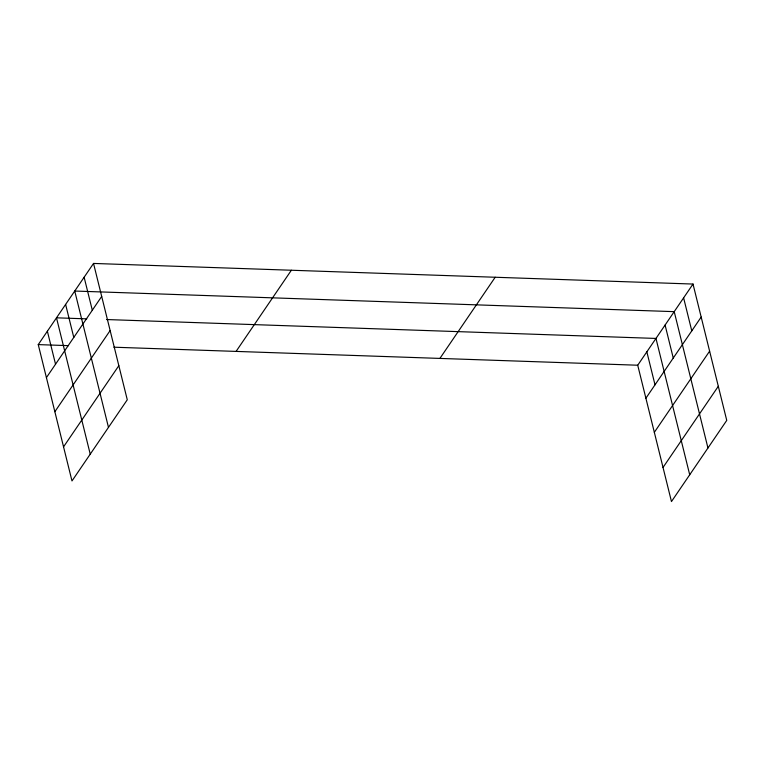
<?xml version="1.0" encoding="UTF-8"?>
<svg xmlns="http://www.w3.org/2000/svg" width="765" height="765" viewBox="0 0 765 765"><rect width="100%" height="100%" fill="white"/><g stroke="black" fill="none" stroke-linecap="round" stroke-linejoin="round"><path stroke-width="1.15" d="M93.531 263.437L127.277 399.779L71.987 480.946L38.25 344.604L93.531 263.437L693.014 284.054L726.75 420.396L671.469 501.563L637.723 365.221L693.014 284.054M46.416 377.604L101.697 296.438M54.86 411.704L110.141 330.537M63.552 446.846L118.833 365.68M236.079 351.412L291.36 270.246M439.904 358.422L495.185 277.255M645.89 398.221L701.18 317.054M654.333 432.33L709.614 351.154M663.026 467.463L718.306 386.296M86.751 318.862L56.495 317.819L90.232 454.161M106.536 319.541L655.968 338.436L689.714 474.778M38.25 344.604L68.506 345.646M113.889 347.205L637.723 365.221M683.614 297.853L691.78 330.853M707.95 447.994L674.214 311.651L74.74 291.035L108.477 427.377M665.091 325.049L673.257 358.049M646.846 351.833L655.012 384.833M84.131 277.236L92.307 310.236M65.618 304.432L73.784 337.432M47.373 331.216L55.539 364.216"/></g></svg>
